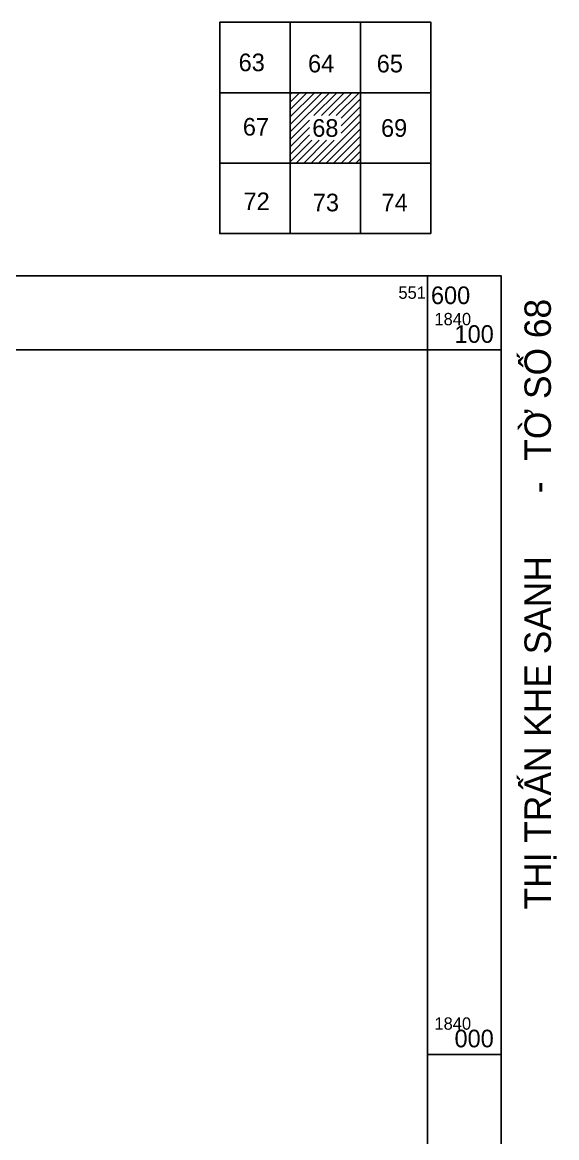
# Model space of a CAD drawing. Extents: x 550890 to 551618, y 1839259 to 1840146.
# Drawn here: x 551542.4 to 551618.4, y 1839988.2 to 1840146.5 of the extents above; entities that cross this region are included whole.
import ezdxf

# ---------------------------------------------------------------- set-up
doc = ezdxf.new("R2010")
doc.units = 0
doc.layers.add('Level 63', color=7, linetype='Continuous')

msp = doc.modelspace()

# ---------------------------------------------------------------- linework, layer by layer
at = {"layer": 'Level 63'}
for p, q in [((551580.5, 1840136.24), (551580.76, 1840136.5)), ((551580.5, 1840135.18), (551581.82, 1840136.5)), ((551580.5, 1840134.12), (551582.88, 1840136.5)), ((551580.5, 1840133.06), (551583.94, 1840136.5)), ((551580.5, 1840131.99), (551585.01, 1840136.5)), ((551580.5, 1840130.93), (551586.07, 1840136.5)), ((551583.88, 1840133.25), (551587.13, 1840136.5)), ((551584.94, 1840133.25), (551588.19, 1840136.5)), ((551586, 1840133.25), (551589.25, 1840136.5)), ((551587.06, 1840133.25), (551590.31, 1840136.5)), ((551587.74, 1840132.87), (551590.5, 1840135.63)), ((551587.74, 1840131.81), (551590.5, 1840134.57)), ((551587.74, 1840130.75), (551590.5, 1840133.51)), ((551580.5, 1840129.87), (551583.26, 1840132.63)), ((551584.55, 1840126.5), (551590.5, 1840132.45)), ((551580.5, 1840128.81), (551583.26, 1840131.57)), ((551580.5, 1840127.75), (551583.26, 1840130.51)), ((551585.61, 1840126.5), (551590.5, 1840131.39)), ((551586.67, 1840126.5), (551590.5, 1840130.33)), ((551580.5, 1840126.69), (551583.56, 1840129.75)), ((551581.37, 1840126.5), (551584.62, 1840129.75)), ((551582.43, 1840126.5), (551585.68, 1840129.75)), ((551583.49, 1840126.5), (551586.74, 1840129.75)), ((551587.73, 1840126.5), (551590.5, 1840129.27)), ((551588.79, 1840126.5), (551590.5, 1840128.21)), ((551589.85, 1840126.5), (551590.5, 1840127.15))]:
    msp.add_line(p, q, dxfattribs=at)
for points in [[(551600.5, 1840116.5), (551570.5, 1840116.5), (551570.5, 1840146.5), (551600.5, 1840146.5)], [(550889.5, 1840110.5), (551610.5, 1840110.5), (551610.5, 1839389.5), (550889.5, 1839389.5)]]:
    msp.add_lwpolyline(points, close=True, dxfattribs=at)
for points in [[(551580.5, 1840116.5), (551580.5, 1840146.5)], [(551590.5, 1840116.5), (551590.5, 1840146.5)], [(551600.5, 1840136.5), (551570.5, 1840136.5)], [(551600.5, 1840126.5), (551570.5, 1840126.5)], [(551600, 1840100), (551600, 1840110.5)], [(551383.96, 1840100), (551600, 1840100), (551600, 1839400), (550900, 1839400), (550900, 1840100), (551379.89, 1840100)], [(551600, 1840100), (551610.5, 1840100)], [(551600, 1840000), (551610.5, 1840000)]]:
    msp.add_lwpolyline(points, dxfattribs=at)

# ---------------------------------------------------------------- texts
for s, height, p in [('63', 2.5, (551573.18, 1840139.56)), ('64', 2.5, (551583.04, 1840139.39)), ('65', 2.5, (551592.8, 1840139.39)), ('67', 2.5, (551573.78, 1840130.42)), ('68', 2.5, (551583.64, 1840130.25)), ('69', 2.5, (551593.41, 1840130.25)), ('72', 2.5, (551573.88, 1840119.84)), ('73', 2.5, (551583.72, 1840119.67)), ('74', 2.5, (551593.49, 1840119.67)), ('551', 1.75, (551595.88, 1840107.25)), ('600', 2.5, (551600.5, 1840106.5)), ('1840', 1.75, (551601, 1840103.5)), ('100', 2.5, (551603.85, 1840101)), ('1840', 1.75, (551601, 1840003.5)), ('000', 2.5, (551603.85, 1840001))]:
    msp.add_text(s, height=height, dxfattribs=at).set_placement(p)
for s, p in [('TỜ SỐ 68', (551617.54, 1840084.27)), (' - ', (551617.54, 1840078.27)), ('THỊ TRẤN KHE SANH', (551617.54, 1840020.57))]:
    msp.add_text(s, height=3.75, rotation=90, dxfattribs=at).set_placement(p)

doc.saveas('drawing.dxf')
